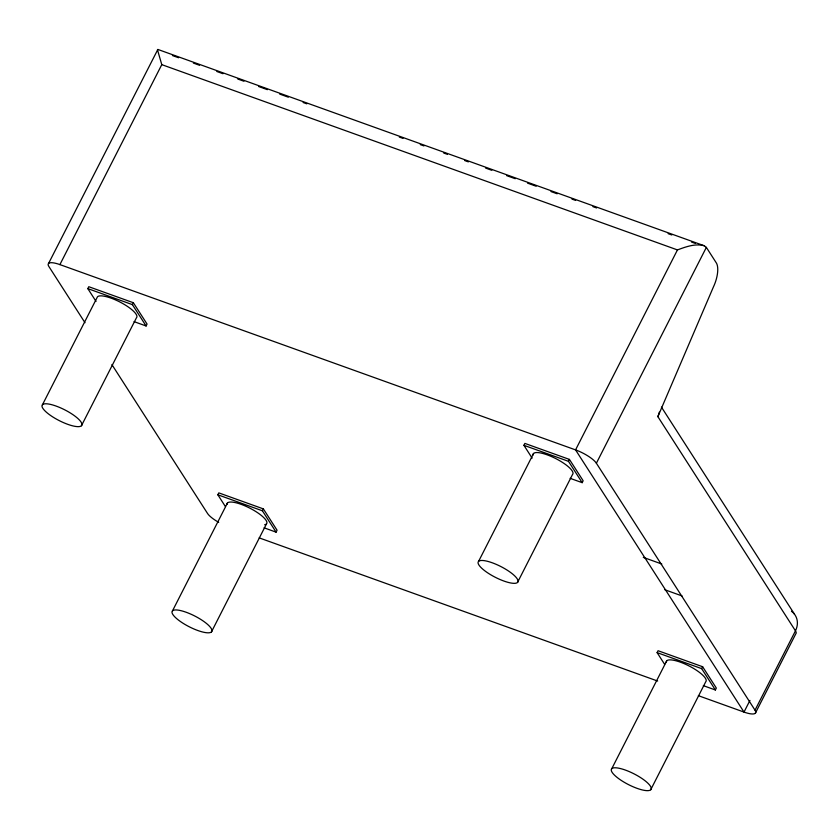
<?xml version="1.0" encoding="UTF-8"?>
<svg xmlns="http://www.w3.org/2000/svg" width="840" height="840" viewBox="0 0 840 840"><rect width="100%" height="100%" fill="white"/><g stroke="black" fill="none" stroke-linecap="round" stroke-linejoin="round"><path stroke-width="1.26" d="M755.349 713.223L795.774 633.875A18.511 5.04 27 0 0 795.459 630.829L657.867 416.651L713.444 286.892A19.887 8.085 -70.2 0 0 716.142 262.637L706.356 247.391L704.267 245.763L157.857 49.434L48.562 263.466M84.998 322.728L48.877 266.511A18.511 5.04 27 0 1 59.902 264.6L161.784 64.638L157.458 49.749M96.044 301.423L87.822 288.614L88.788 286.713L133.35 302.726L147.063 324.062L146.097 325.973L134.054 321.636M42.493 404.691L97.482 296.772A22.218 6.048 27 0 1 121.422 302.799A22.218 6.048 27 0 1 136.437 317.804L81.448 425.733A22.218 6.048 27 0 1 48.363 413.847A22.218 6.048 27 0 1 56.091 406.067A22.218 6.048 27 0 1 81.448 425.733M146.097 325.973L132.384 304.626L133.35 302.726M225.372 506.52L217.833 494.781L218.799 492.881L263.361 508.893L277.074 530.24L276.098 532.14L264.054 527.814M172.494 610.869L227.483 502.95M276.098 532.14L262.395 510.794L263.361 508.893M211.459 631.9A22.218 6.048 27 0 0 186.102 612.234A22.218 6.048 27 0 0 178.374 620.014A22.218 6.048 27 0 0 211.459 631.9L266.448 523.981M532.13 458.115L523.908 445.305L524.874 443.405L569.436 459.417L583.149 480.753L582.183 482.664L570.139 478.328M478.58 561.383L533.568 453.464M582.183 482.664L568.47 461.318L569.436 459.417M704.267 245.763C695.236 243.296 685.881 246.803 677.45 249.921L575.558 449.894L744.009 712.078A18.511 5.04 27 0 0 755.024 710.178L795.459 630.829A18.511 16.139 -32.7 0 0 791.48 611.258M517.534 582.425A22.218 6.048 27 0 0 492.177 562.758A22.218 6.048 27 0 0 484.449 570.538A22.218 6.048 27 0 0 517.534 582.425L572.523 474.495A22.218 6.048 27 0 0 554.925 458.157A22.218 6.048 27 0 0 533.075 454.986M755.024 710.178L596.379 463.229L706.356 247.391M664.639 664.356L657.101 652.617L658.067 650.716L702.629 666.729L716.341 688.075L715.375 689.976L703.332 685.65M611.772 768.705L666.76 660.786M715.375 689.976L701.663 668.63L702.629 666.729M650.727 789.736A22.218 6.048 27 0 0 625.37 770.07A22.218 6.048 27 0 0 617.642 777.851A22.218 6.048 27 0 0 650.727 789.736L705.716 681.818A22.218 6.048 27 0 0 688.118 665.48A22.218 6.048 27 0 0 666.267 662.298M749.952 700.413L744.009 712.078L698.365 695.678M172.421 55.545L178.584 57.75M193.379 63.074L199.553 65.289M216.815 71.495L222.978 73.71M237.773 79.023L243.936 81.239M258.741 86.552L267.372 89.66M279.699 94.091L288.33 97.188M303.125 102.501L306.831 103.835M399.305 137.067L403.011 138.39M420.273 144.596L423.969 145.929M443.699 153.017L447.405 154.34M464.667 160.545L468.363 161.879M485.625 168.084L491.788 170.299M506.594 175.613L515.225 178.71M527.552 183.141L536.183 186.249M550.977 191.562L557.151 193.778M571.946 199.091L575.642 200.424M592.904 206.63L596.61 207.953M668.125 233.657L671.822 234.98M691.551 242.067L695.258 243.401M161.784 64.638L677.45 249.921M59.902 264.6L575.558 449.894A18.511 5.04 27 0 1 596.379 463.229M87.822 288.614L132.384 304.626M523.908 445.305L568.47 461.318M643.293 557.372L661.804 564.018M664.776 589.732L682.049 595.938M217.833 494.781L262.395 510.794M657.101 652.617L701.663 668.63M259.182 537.873L657.657 681.051M661.437 407.096L794.504 614.219M111.92 364.623L207.533 513.461A18.511 5.04 27 0 0 218.684 522.333M659.274 412.146A18.554 16.611 -43.4 0 1 657.836 416.64M227 504.462A22.218 6.048 27 0 1 251.422 508.977A22.218 6.048 27 0 1 264.621 524.78"/></g></svg>
